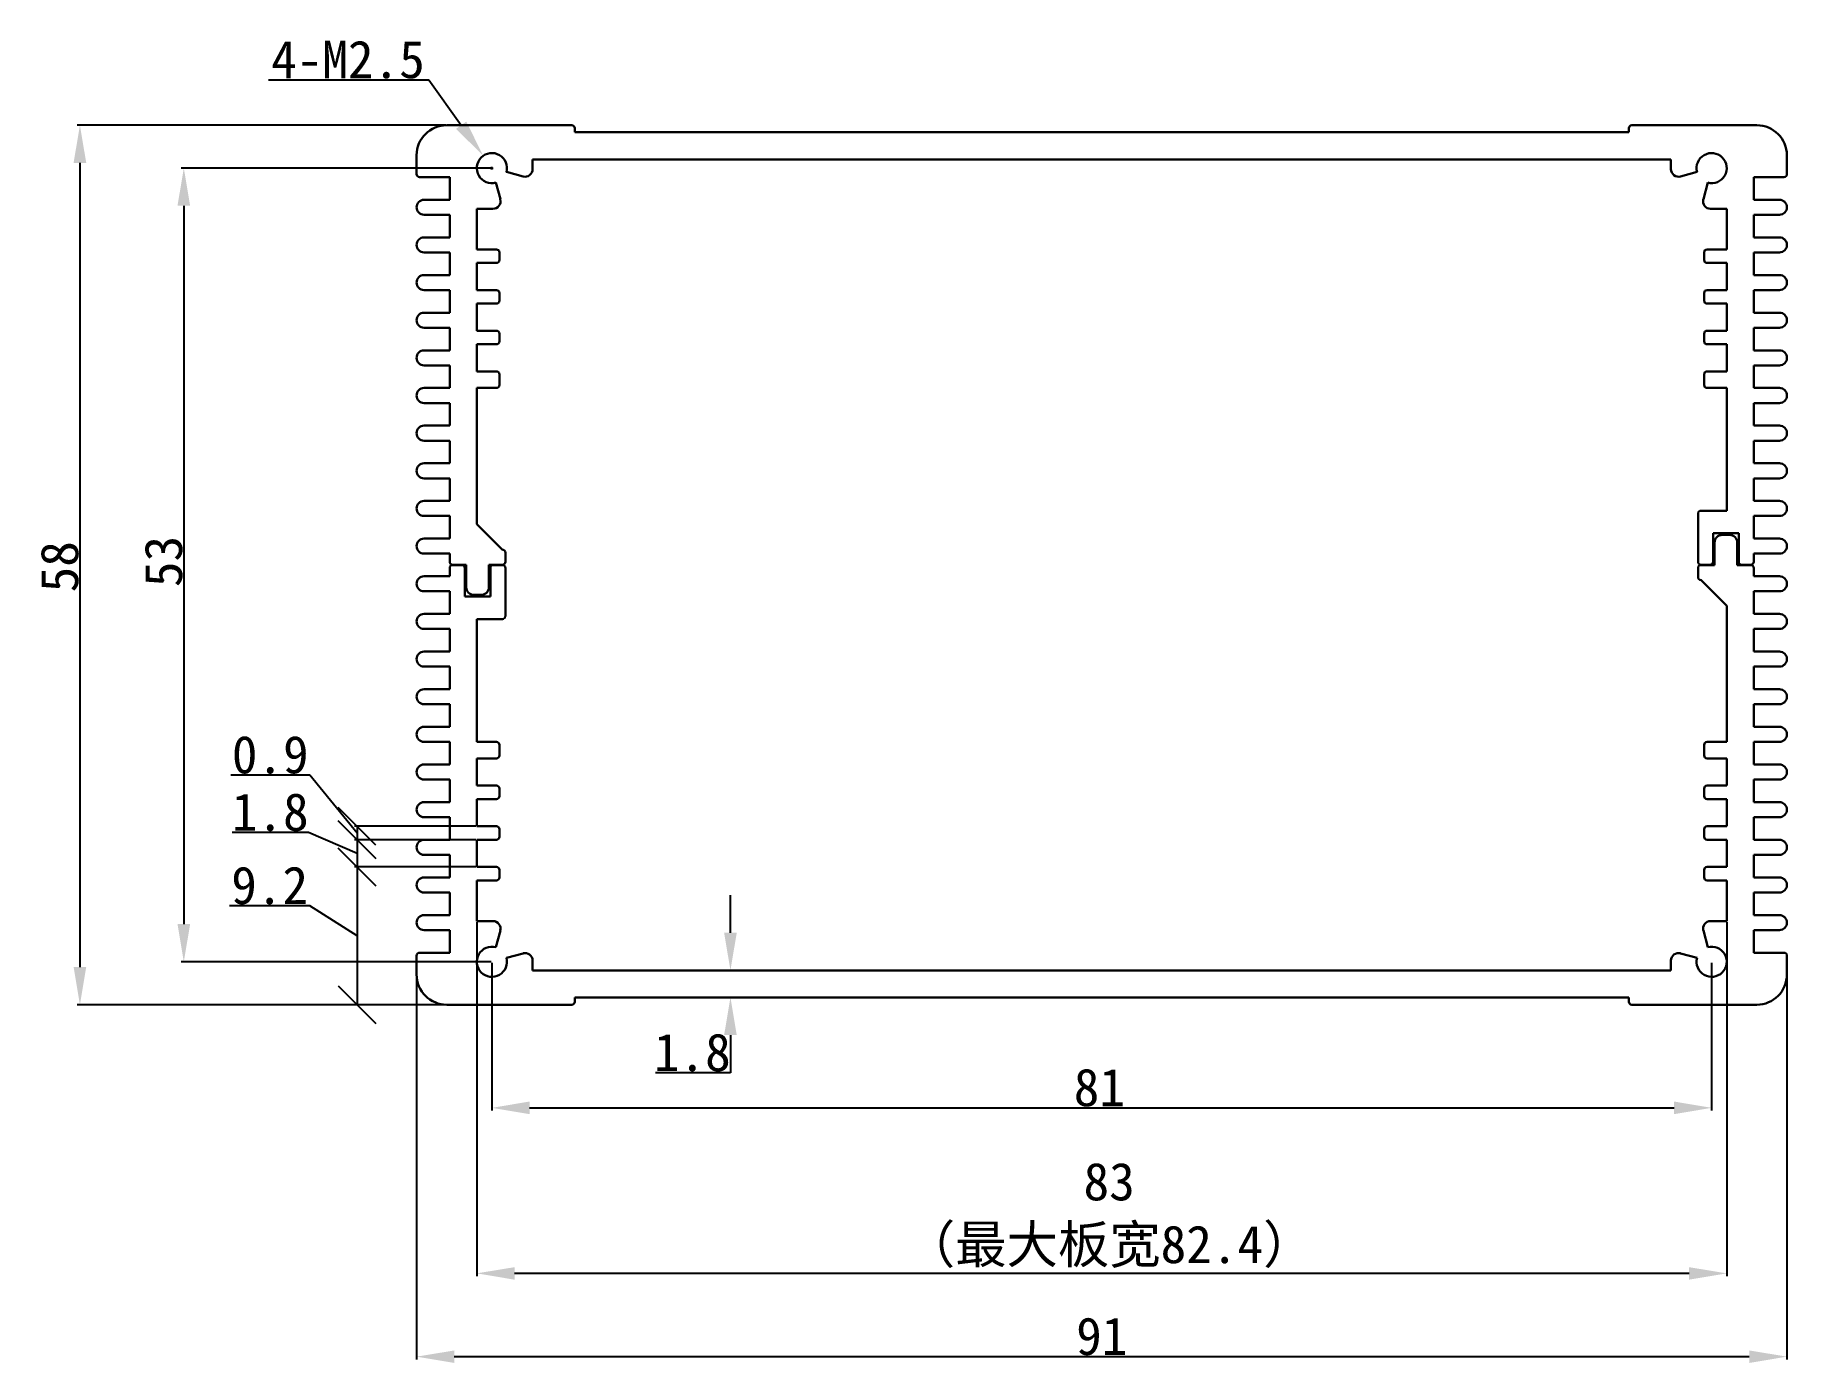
# Model space of a CAD drawing. Header units: inches. Extents: x 517 to 633, y 516 to 605.
import ezdxf

# ---------------------------------------------------------------- set-up
doc = ezdxf.new("R2010")
doc.units = ezdxf.units.IN
doc.header["$MEASUREMENT"] = 0
doc.layers.get('0').update_dxf_attribs({"color": 1})
doc.layers.get('Defpoints').update_dxf_attribs({"color": 3})
doc.layers.add('壳体层', color=7, linetype='Continuous', lineweight=30)
doc.layers.add('标注层', color=7, linetype='Continuous')
doc.layers.add('槽宽标注', color=30, linetype='Continuous')
doc.styles.get("Standard").update_dxf_attribs({"font": 'simhei.ttf'})
doc.dimstyles.get("Standard").update_dxf_attribs({"dimtxt": 2.5, "dimasz": 2.5, "dimexe": 0.18, "dimexo": 0.0625, "dimgap": 0.09, "dimtad": 1, "dimtoh": 1, "dimdec": 1, "dimzin": 0, "dimdsep": 46, "dimtxsty": 'Standard', "dimcen": 0.09, "dimadec": 0, "dimazin": 0, "dimtfac": 1, "dimtdec": 1, "dimtofl": 0, "dimtmove": 0, "dimatfit": 3, "dimfxl": 1, "dimtolj": 1, "dimtzin": 0, "dimarcsym": 0})

# ---------------------------------------------------------------- blocks, each defined once
blk = doc.blocks.new('*D152')
at = {"layer": 'Defpoints', "color": 0, "transparency": 16777216}
for p in [(544.13, 598.62), (519.77, 540.22), (544.13, 540.22)]:
    blk.add_point(p, dxfattribs=at)
at = {"layer": '标注层', "color": 0, "lineweight": -2, "transparency": 16777216}
for p, q in [((544.07, 598.62), (519.59, 598.62)), ((519.77, 596.12), (519.77, 542.72)), ((544.07, 540.22), (519.59, 540.22))]:
    blk.add_line(p, q, dxfattribs=at)
at = {"layer": '标注层', "color": 0, "transparency": 16777216}
for points in [[(519.35, 596.12), (520.19, 596.12), (519.77, 598.62)], [(519.35, 542.72), (520.19, 542.72), (519.77, 540.22)]]:
    blk.add_solid(points, dxfattribs=at)
at = {"layer": '标注层', "color": 0, "transparency": 16777216, "insert": (518.43, 569.3), "char_height": 2.5, "attachment_point": 5, "rotation": 90}
blk.add_mtext('\\A1;58', dxfattribs=at)
blk = doc.blocks.new('*D153')
at = {"layer": 'Defpoints', "color": 0, "transparency": 16777216}
for p in [(547.13, 595.77), (526.67, 543.07), (547.13, 543.07)]:
    blk.add_point(p, dxfattribs=at)
at = {"layer": '标注层', "color": 0, "lineweight": -2, "transparency": 16777216}
for p, q in [((547.07, 595.77), (526.49, 595.77)), ((526.67, 593.27), (526.67, 545.57)), ((547.07, 543.07), (526.49, 543.07))]:
    blk.add_line(p, q, dxfattribs=at)
at = {"layer": '标注层', "color": 0, "transparency": 16777216}
for points in [[(526.25, 593.27), (527.09, 593.27), (526.67, 595.77)], [(526.25, 545.57), (527.09, 545.57), (526.67, 543.07)]]:
    blk.add_solid(points, dxfattribs=at)
at = {"layer": '标注层', "color": 0, "transparency": 16777216, "insert": (525.33, 569.65), "char_height": 2.5, "attachment_point": 5, "rotation": 90}
blk.add_mtext('\\A1;53', dxfattribs=at)
blk = doc.blocks.new('_Oblique')
at = {"color": 0, "linetype": 'ByBlock', "lineweight": -2}
blk.add_line((-0.5, -0.5), (0.5, 0.5), dxfattribs=at)
blk = doc.blocks.new('*D155')
at = {"layer": 'Defpoints', "color": 0, "transparency": 16777216}
for p in [(546.13, 549.37), (538.18, 540.22), (544.13, 540.22)]:
    blk.add_point(p, dxfattribs=at)
at = {"layer": '标注层', "color": 0, "lineweight": -2, "transparency": 16777216}
for p, q in [((546.07, 549.37), (538, 549.37)), ((538.18, 549.37), (538.18, 540.22)), ((535.03, 546.79), (529.71, 546.79)), ((538.18, 544.8), (535.03, 546.79)), ((544.07, 540.22), (538, 540.22))]:
    blk.add_line(p, q, dxfattribs=at)
at = {"layer": '标注层', "color": 0, "lineweight": -2, "transparency": 16777216, "xscale": 2.5, "yscale": 2.5, "zscale": 2.5}
for p, rotation in [((538.18, 549.37), 90), ((538.18, 540.22), 270)]:
    blk.add_blockref('_Oblique', p, dxfattribs=dict(at, rotation=rotation))
at = {"layer": '标注层', "color": 0, "transparency": 16777216, "insert": (532.37, 548.13), "char_height": 2.5, "attachment_point": 5}
blk.add_mtext('\\A1;9.2', dxfattribs=at)
blk = doc.blocks.new('*D156')
at = {"layer": 'Defpoints', "color": 0, "transparency": 16777216}
for p in [(546.13, 551.17), (538.18, 549.37), (546.13, 549.37)]:
    blk.add_point(p, dxfattribs=at)
at = {"layer": '标注层', "color": 0, "lineweight": -2, "transparency": 16777216}
for p, q in [((534.94, 551.66), (529.88, 551.66)), ((538.18, 550.27), (534.94, 551.66)), ((546.07, 551.17), (538, 551.17)), ((538.18, 551.17), (538.18, 549.37)), ((546.07, 549.37), (538, 549.37))]:
    blk.add_line(p, q, dxfattribs=at)
at = {"layer": '标注层', "color": 0, "lineweight": -2, "transparency": 16777216, "xscale": 2.5, "yscale": 2.5, "zscale": 2.5}
for p, rotation in [((538.18, 551.17), 90), ((538.18, 549.37), 270)]:
    blk.add_blockref('_Oblique', p, dxfattribs=dict(at, rotation=rotation))
at = {"layer": '标注层', "color": 0, "transparency": 16777216, "insert": (532.41, 553), "char_height": 2.5, "attachment_point": 5}
blk.add_mtext('\\A1;1.8', dxfattribs=at)
blk = doc.blocks.new('*D157')
at = {"layer": 'Defpoints', "color": 0, "transparency": 16777216}
for p in [(546.13, 552.07), (538.18, 551.17), (546.13, 551.17)]:
    blk.add_point(p, dxfattribs=at)
at = {"layer": '标注层', "color": 0, "lineweight": -2, "transparency": 16777216}
for p, q in [((535.04, 555.46), (529.79, 555.46)), ((538.18, 551.62), (535.04, 555.46)), ((546.07, 552.07), (538, 552.07)), ((538.18, 552.07), (538.18, 551.17)), ((546.07, 551.17), (538, 551.17))]:
    blk.add_line(p, q, dxfattribs=at)
at = {"layer": '标注层', "color": 0, "lineweight": -2, "transparency": 16777216, "xscale": 2.5, "yscale": 2.5, "zscale": 2.5}
for p, rotation in [((538.18, 552.07), 90), ((538.18, 551.17), 270)]:
    blk.add_blockref('_Oblique', p, dxfattribs=dict(at, rotation=rotation))
at = {"layer": '标注层', "color": 0, "transparency": 16777216, "insert": (532.41, 556.81), "char_height": 2.5, "attachment_point": 5}
blk.add_mtext('\\A1;0.9', dxfattribs=at)
blk = doc.blocks.new('*D161')
at = {"layer": 'Defpoints', "color": 0, "transparency": 16777216}
for p in [(542.13, 542.22), (633.13, 542.22), (633.13, 516.85)]:
    blk.add_point(p, dxfattribs=at)
at = {"layer": '标注层', "color": 0, "lineweight": -2, "transparency": 16777216}
for p, q in [((542.13, 542.16), (542.13, 516.67)), ((633.13, 542.16), (633.13, 516.67)), ((544.63, 516.85), (630.63, 516.85))]:
    blk.add_line(p, q, dxfattribs=at)
at = {"layer": '标注层', "color": 0, "transparency": 16777216}
for points in [[(544.63, 517.26), (544.63, 516.43), (542.13, 516.85)], [(630.63, 517.26), (630.63, 516.43), (633.13, 516.85)]]:
    blk.add_solid(points, dxfattribs=at)
at = {"layer": '标注层', "color": 0, "transparency": 16777216, "insert": (587.63, 518.19), "char_height": 2.5, "attachment_point": 5}
blk.add_mtext('\\A1;91', dxfattribs=at)
blk = doc.blocks.new('*D162')
at = {"layer": 'Defpoints', "color": 0, "transparency": 16777216}
for p in [(547.13, 543.07), (628.13, 543.07), (628.13, 533.37)]:
    blk.add_point(p, dxfattribs=at)
at = {"layer": '标注层', "color": 0, "lineweight": -2, "transparency": 16777216}
for p, q in [((547.13, 543.01), (547.13, 533.19)), ((628.13, 543.01), (628.13, 533.19)), ((549.63, 533.37), (625.63, 533.37))]:
    blk.add_line(p, q, dxfattribs=at)
at = {"layer": '标注层', "color": 0, "transparency": 16777216}
for points in [[(549.63, 533.79), (549.63, 532.95), (547.13, 533.37)], [(625.63, 533.79), (625.63, 532.95), (628.13, 533.37)]]:
    blk.add_solid(points, dxfattribs=at)
at = {"layer": '标注层', "color": 0, "transparency": 16777216, "insert": (587.47, 534.71), "char_height": 2.5, "attachment_point": 5}
blk.add_mtext('\\A1;81', dxfattribs=at)
blk = doc.blocks.new('*D163')
at = {"layer": 'Defpoints', "color": 0, "transparency": 16777216}
for p in [(546.13, 545.77), (629.13, 545.77), (546.13, 522.38)]:
    blk.add_point(p, dxfattribs=at)
at = {"layer": '槽宽标注', "color": 0, "lineweight": -2, "transparency": 16777216}
for p, q in [((546.13, 545.71), (546.13, 522.2)), ((629.13, 545.71), (629.13, 522.2)), ((626.63, 522.38), (548.63, 522.38))]:
    blk.add_line(p, q, dxfattribs=at)
at = {"layer": '槽宽标注', "color": 0, "transparency": 16777216}
for points in [[(548.63, 522.79), (548.63, 521.96), (546.13, 522.38)], [(626.63, 522.79), (626.63, 521.96), (629.13, 522.38)]]:
    blk.add_solid(points, dxfattribs=at)
at = {"layer": '槽宽标注', "color": 0, "transparency": 16777216, "insert": (588.12, 526.23), "char_height": 2.5, "attachment_point": 5}
blk.add_mtext('\\A1;83\\P（最大板宽82.4）', dxfattribs=at)
blk = doc.blocks.new('*D164')
at = {"layer": 'Defpoints', "color": 0, "transparency": 16777216}
for p in [(562.97, 542.5), (562.97, 540.7), (562.97, 540.7)]:
    blk.add_point(p, dxfattribs=at)
at = {"layer": '标注层', "color": 0, "lineweight": -2, "transparency": 16777216}
for p, q in [((562.97, 545), (562.97, 547.5)), ((562.91, 542.5), (562.79, 542.5)), ((562.91, 540.7), (562.79, 540.7)), ((562.97, 538.2), (562.97, 535.7)), ((562.97, 535.7), (557.99, 535.7))]:
    blk.add_line(p, q, dxfattribs=at)
at = {"layer": '标注层', "color": 0, "transparency": 16777216}
for points in [[(562.55, 545), (563.39, 545), (562.97, 542.5)], [(562.55, 538.2), (563.39, 538.2), (562.97, 540.7)]]:
    blk.add_solid(points, dxfattribs=at)
at = {"layer": '标注层', "color": 0, "transparency": 16777216, "insert": (560.44, 537.04), "char_height": 2.5, "attachment_point": 5}
blk.add_mtext('\\A1;1.8', dxfattribs=at)
blk = doc.blocks.new('*D165')
at = {"layer": 'Defpoints', "color": 0, "transparency": 16777216}
for p in [(546.55, 596.59), (547.13, 595.77)]:
    blk.add_point(p, dxfattribs=at)
at = {"layer": '标注层', "color": 0, "lineweight": -2, "transparency": 16777216}
for p, q in [((532.3, 601.63), (542.93, 601.63)), ((542.93, 601.63), (545.09, 598.62)), ((547.04, 595.77), (547.22, 595.77)), ((547.13, 595.68), (547.13, 595.86))]:
    blk.add_line(p, q, dxfattribs=at)
at = {"layer": '标注层', "color": 0, "transparency": 16777216}
blk.add_solid([(545.43, 598.86), (544.75, 598.38), (546.55, 596.59)], dxfattribs=at)
at = {"layer": '标注层', "color": 0, "transparency": 16777216, "insert": (537.57, 602.97), "char_height": 2.5, "attachment_point": 5}
blk.add_mtext('\\A1;4-M2.5', dxfattribs=at)

msp = doc.modelspace()

# ---------------------------------------------------------------- linework, layer by layer
at = {"color": 7, "linetype": 'Continuous', "lineweight": 25}
msp.add_arc((547.83, 566.02), 0.2, 270, 0, dxfattribs=at)
at = {"layer": '壳体层', "color": 7, "linetype": 'Continuous'}
for p, q in [((552.43, 598.62), (544.13, 598.62)), ((552.63, 598.15), (552.63, 598.42)), ((622.63, 598.15), (552.63, 598.15)), ((622.63, 598.42), (622.63, 598.15)), ((631.13, 598.62), (622.83, 598.62)), ((542.13, 595.37), (542.13, 596.62)), ((549.83, 596.35), (625.43, 596.35)), ((549.83, 595.7), (549.83, 596.35)), ((625.43, 595.7), (625.43, 596.35)), ((633.13, 596.62), (633.13, 595.37)), ((544.33, 595.17), (542.33, 595.17)), ((544.33, 595.17), (544.33, 593.67)), ((547.69, 593.7), (547.39, 594.81)), ((548.1, 595.52), (549.2, 595.22)), ((626.06, 595.22), (627.17, 595.52)), ((627.87, 594.81), (627.58, 593.7)), ((630.93, 595.17), (632.93, 595.17)), ((630.93, 593.67), (630.93, 595.17)), ((544.33, 593.67), (542.63, 593.67)), ((630.93, 593.67), (632.63, 593.67)), ((544.33, 592.67), (542.63, 592.67)), ((544.33, 592.67), (544.33, 591.17)), ((546.13, 593.07), (547.2, 593.07)), ((546.13, 590.37), (546.13, 593.07)), ((629.13, 593.07), (628.06, 593.07)), ((629.13, 590.37), (629.13, 593.07)), ((630.93, 592.67), (632.63, 592.67)), ((630.93, 591.17), (630.93, 592.67)), ((544.33, 591.17), (542.63, 591.17)), ((630.93, 591.17), (632.63, 591.17)), ((544.33, 590.17), (542.63, 590.17)), ((544.33, 590.17), (544.33, 588.67)), ((546.13, 590.37), (547.43, 590.37)), ((547.63, 590.17), (547.63, 589.67)), ((627.63, 590.17), (627.63, 589.67)), ((629.13, 590.37), (627.83, 590.37)), ((630.93, 590.17), (632.63, 590.17)), ((630.93, 588.67), (630.93, 590.17)), ((547.43, 589.47), (546.13, 589.47)), ((546.13, 587.67), (546.13, 589.47)), ((627.83, 589.47), (629.13, 589.47)), ((629.13, 587.67), (629.13, 589.47)), ((544.33, 588.67), (542.63, 588.67)), ((544.33, 587.67), (542.63, 587.67)), ((544.33, 587.67), (544.33, 586.17)), ((547.43, 587.67), (546.13, 587.67)), ((627.83, 587.67), (629.13, 587.67)), ((630.93, 588.67), (632.63, 588.67)), ((630.93, 587.67), (632.63, 587.67)), ((630.93, 586.17), (630.93, 587.67)), ((547.43, 586.77), (546.13, 586.77)), ((546.13, 584.97), (546.13, 586.77)), ((547.63, 587.47), (547.63, 586.97)), ((627.63, 587.47), (627.63, 586.97)), ((627.83, 586.77), (629.13, 586.77)), ((629.13, 584.97), (629.13, 586.77)), ((544.33, 586.17), (542.63, 586.17)), ((630.93, 586.17), (632.63, 586.17)), ((544.33, 585.17), (542.63, 585.17)), ((544.33, 585.17), (544.33, 583.67)), ((547.43, 584.97), (546.13, 584.97)), ((546.13, 584.07), (547.43, 584.07)), ((546.13, 582.27), (546.13, 584.07)), ((547.63, 584.27), (547.63, 584.77)), ((627.63, 584.27), (627.63, 584.77)), ((627.83, 584.97), (629.13, 584.97)), ((629.13, 584.07), (627.83, 584.07)), ((629.13, 582.27), (629.13, 584.07)), ((630.93, 585.17), (632.63, 585.17)), ((630.93, 583.67), (630.93, 585.17)), ((544.33, 583.67), (542.63, 583.67)), ((630.93, 583.67), (632.63, 583.67)), ((544.33, 582.67), (542.63, 582.67)), ((544.33, 582.67), (544.33, 581.17)), ((546.13, 582.27), (547.43, 582.27)), ((547.63, 581.37), (547.63, 582.07)), ((627.63, 581.37), (627.63, 582.07)), ((629.13, 582.27), (627.83, 582.27)), ((630.93, 582.67), (632.63, 582.67)), ((630.93, 581.17), (630.93, 582.67)), ((544.33, 581.17), (542.63, 581.17)), ((547.43, 581.17), (546.13, 581.17)), ((546.13, 572.13), (546.13, 581.17)), ((627.83, 581.17), (629.13, 581.17)), ((629.13, 573.02), (629.13, 581.17)), ((630.93, 581.17), (632.63, 581.17)), ((544.33, 580.17), (542.63, 580.17)), ((544.33, 580.17), (544.33, 578.67)), ((630.93, 580.17), (632.63, 580.17)), ((630.93, 578.67), (630.93, 580.17)), ((544.33, 578.67), (542.63, 578.67)), ((630.93, 578.67), (632.63, 578.67)), ((544.33, 577.67), (542.63, 577.67)), ((544.33, 577.67), (544.33, 576.17)), ((630.93, 577.67), (632.63, 577.67)), ((630.93, 576.17), (630.93, 577.67)), ((544.33, 576.17), (542.63, 576.17)), ((630.93, 576.17), (632.63, 576.17)), ((544.33, 575.17), (542.63, 575.17)), ((544.33, 575.17), (544.33, 573.67)), ((630.93, 575.17), (632.63, 575.17)), ((630.93, 573.67), (630.93, 575.17)), ((544.33, 573.67), (542.63, 573.67)), ((630.93, 573.67), (632.63, 573.67)), ((544.33, 572.67), (542.63, 572.67)), ((544.33, 572.67), (544.33, 571.17)), ((627.23, 569.63), (627.23, 572.82)), ((627.43, 573.02), (629.13, 573.02)), ((630.93, 572.67), (632.63, 572.67)), ((630.93, 571.17), (630.93, 572.67)), ((547.83, 570.43), (546.13, 572.13)), ((629.93, 571.52), (628.23, 571.52)), ((628.23, 571.52), (628.23, 569.63)), ((629.33, 571.41), (628.83, 571.41)), ((629.93, 569.63), (629.93, 571.52)), ((544.33, 571.17), (542.63, 571.17)), ((544.33, 570.17), (542.63, 570.17)), ((544.33, 569.63), (544.33, 570.17)), ((548.03, 569.63), (548.03, 570.23)), ((628.33, 570.91), (628.33, 569.41)), ((629.83, 569.41), (629.83, 570.91)), ((630.93, 571.17), (632.63, 571.17)), ((630.93, 570.17), (632.63, 570.17)), ((630.93, 570.17), (630.93, 569.63)), ((544.33, 568.67), (544.33, 569.21)), ((544.53, 569.43), (545.43, 569.43)), ((544.53, 569.41), (545.13, 569.41)), ((545.33, 569.21), (545.33, 567.32)), ((545.43, 569.43), (545.43, 567.93)), ((546.93, 569.43), (547.83, 569.43)), ((546.93, 567.93), (546.93, 569.43)), ((547.03, 567.32), (547.03, 569.21)), ((547.23, 569.41), (547.83, 569.41)), ((548.03, 569.21), (548.03, 566.02)), ((627.23, 569.21), (627.23, 568.61)), ((628.03, 569.43), (627.43, 569.43)), ((628.33, 569.41), (627.43, 569.41)), ((630.73, 569.41), (629.83, 569.41)), ((630.73, 569.43), (630.13, 569.43)), ((630.93, 569.21), (630.93, 568.67)), ((544.33, 568.67), (542.63, 568.67)), ((627.43, 568.41), (629.13, 566.71)), ((630.93, 568.67), (632.63, 568.67)), ((544.33, 567.67), (542.63, 567.67)), ((544.33, 567.67), (544.33, 566.17)), ((545.33, 567.32), (547.03, 567.32)), ((545.93, 567.43), (546.43, 567.43)), ((629.13, 566.71), (629.13, 557.67)), ((630.93, 567.67), (632.63, 567.67)), ((630.93, 566.17), (630.93, 567.67)), ((544.33, 566.17), (542.63, 566.17)), ((547.83, 565.82), (546.13, 565.82)), ((546.13, 565.82), (546.13, 557.67)), ((630.93, 566.17), (632.63, 566.17)), ((544.33, 565.17), (542.63, 565.17)), ((544.33, 565.17), (544.33, 563.67)), ((630.93, 565.17), (632.63, 565.17)), ((630.93, 563.67), (630.93, 565.17)), ((544.33, 563.67), (542.63, 563.67)), ((630.93, 563.67), (632.63, 563.67)), ((544.33, 562.67), (542.63, 562.67)), ((544.33, 562.67), (544.33, 561.17)), ((630.93, 562.67), (632.63, 562.67)), ((630.93, 561.17), (630.93, 562.67)), ((544.33, 561.17), (542.63, 561.17)), ((630.93, 561.17), (632.63, 561.17)), ((544.33, 560.17), (542.63, 560.17)), ((544.33, 560.17), (544.33, 558.67)), ((630.93, 558.67), (630.93, 560.17)), ((630.93, 560.17), (632.63, 560.17)), ((544.33, 558.67), (542.63, 558.67)), ((630.93, 558.67), (632.63, 558.67)), ((544.33, 557.67), (542.63, 557.67)), ((544.33, 557.67), (544.33, 556.17)), ((547.43, 557.67), (546.13, 557.67)), ((547.63, 557.47), (547.63, 556.77)), ((627.63, 557.47), (627.63, 556.77)), ((627.83, 557.67), (629.13, 557.67)), ((630.93, 557.67), (632.63, 557.67)), ((630.93, 556.17), (630.93, 557.67)), ((544.33, 556.17), (542.63, 556.17)), ((546.13, 556.57), (547.43, 556.57)), ((546.13, 556.57), (546.13, 554.77)), ((629.13, 556.57), (627.83, 556.57)), ((629.13, 556.57), (629.13, 554.77)), ((630.93, 556.17), (632.63, 556.17)), ((544.33, 555.17), (542.63, 555.17)), ((544.33, 555.17), (544.33, 553.67)), ((630.93, 555.17), (632.63, 555.17)), ((630.93, 553.67), (630.93, 555.17)), ((546.13, 554.77), (547.43, 554.77)), ((547.43, 553.87), (546.13, 553.87)), ((546.13, 553.87), (546.13, 552.07)), ((547.63, 554.57), (547.63, 554.07)), ((627.63, 554.57), (627.63, 554.07)), ((629.13, 554.77), (627.83, 554.77)), ((627.83, 553.87), (629.13, 553.87)), ((629.13, 553.87), (629.13, 552.07)), ((544.33, 553.67), (542.63, 553.67)), ((544.33, 552.67), (542.63, 552.67)), ((544.33, 552.67), (544.33, 551.17)), ((630.93, 553.67), (632.63, 553.67)), ((630.93, 551.17), (630.93, 552.67)), ((630.93, 552.67), (632.63, 552.67)), ((547.43, 552.07), (546.13, 552.07)), ((547.63, 551.37), (547.63, 551.87)), ((627.63, 551.37), (627.63, 551.87)), ((627.83, 552.07), (629.13, 552.07)), ((544.33, 551.17), (542.63, 551.17)), ((547.43, 551.17), (546.13, 551.17)), ((546.13, 551.17), (546.13, 549.37)), ((627.83, 551.17), (629.13, 551.17)), ((629.13, 551.17), (629.13, 549.37)), ((630.93, 551.17), (632.63, 551.17)), ((544.33, 550.17), (542.63, 550.17)), ((544.33, 550.17), (544.33, 548.67)), ((547.43, 549.37), (546.13, 549.37)), ((547.63, 548.67), (547.63, 549.17)), ((627.63, 548.67), (627.63, 549.17)), ((627.83, 549.37), (629.13, 549.37)), ((630.93, 550.17), (632.63, 550.17)), ((630.93, 548.67), (630.93, 550.17)), ((544.33, 548.67), (542.63, 548.67)), ((546.13, 548.47), (547.43, 548.47)), ((546.13, 548.47), (546.13, 545.77)), ((629.13, 548.47), (627.83, 548.47)), ((629.13, 548.47), (629.13, 545.77)), ((630.93, 548.67), (632.63, 548.67)), ((544.33, 547.67), (542.63, 547.67)), ((544.33, 547.67), (544.33, 546.17)), ((630.93, 547.67), (632.63, 547.67)), ((630.93, 546.17), (630.93, 547.67)), ((544.33, 546.17), (542.63, 546.17)), ((546.13, 545.77), (547.2, 545.77)), ((629.13, 545.77), (628.06, 545.77)), ((630.93, 546.17), (632.63, 546.17)), ((544.33, 545.17), (542.63, 545.17)), ((544.33, 545.17), (544.33, 543.67)), ((547.39, 544.04), (547.69, 545.14)), ((627.58, 545.14), (627.87, 544.04)), ((630.93, 545.17), (632.63, 545.17)), ((630.93, 543.67), (630.93, 545.17)), ((542.13, 542.22), (542.13, 543.47)), ((544.33, 543.67), (542.33, 543.67)), ((549.2, 543.63), (548.1, 543.33)), ((627.17, 543.33), (626.06, 543.63)), ((630.93, 543.67), (632.93, 543.67)), ((633.13, 543.47), (633.13, 542.22)), ((549.83, 543.15), (549.83, 542.5)), ((625.43, 542.5), (549.83, 542.5)), ((625.43, 543.15), (625.43, 542.5)), ((544.13, 540.22), (552.43, 540.22)), ((552.63, 540.7), (622.63, 540.7)), ((552.63, 540.42), (552.63, 540.7)), ((622.63, 540.7), (622.63, 540.42)), ((622.83, 540.22), (631.13, 540.22))]:
    msp.add_line(p, q, dxfattribs=at)
for centre, radius, start, end in [((544.13, 596.62), 2, 90, 180), ((552.43, 598.42), 0.2, 0, 90), ((622.83, 598.42), 0.2, 90, 180), ((631.13, 596.62), 2, 0, 90), ((547.13, 595.77), 1, 345, 285), ((549.33, 595.7), 0.5, 255, 0), ((625.93, 595.7), 0.5, 180, 285), ((628.13, 595.77), 1, 255, 195), ((542.33, 595.37), 0.2, 180, 270), ((632.93, 595.37), 0.2, 270, 0), ((542.63, 593.17), 0.5, 90, 270), ((547.2, 593.57), 0.5, 270, 15), ((628.06, 593.57), 0.5, 165, 270), ((632.63, 593.17), 0.5, 270, 90), ((542.63, 590.67), 0.5, 90, 270), ((632.63, 590.67), 0.5, 270, 90), ((547.43, 590.17), 0.2, 0, 90), ((627.83, 590.17), 0.2, 90, 180), ((547.43, 589.67), 0.2, 270, 0), ((627.83, 589.67), 0.2, 180, 270), ((542.63, 588.17), 0.5, 90, 270), ((547.43, 587.47), 0.2, 0, 90), ((627.83, 587.47), 0.2, 90, 180), ((632.63, 588.17), 0.5, 270, 90), ((547.43, 586.97), 0.2, 270, 0), ((627.83, 586.97), 0.2, 180, 270), ((542.63, 585.67), 0.5, 90, 270), ((632.63, 585.67), 0.5, 270, 90), ((547.43, 584.77), 0.2, 0, 90), ((547.43, 584.27), 0.2, 270, 0), ((627.83, 584.77), 0.2, 90, 180), ((627.83, 584.27), 0.2, 180, 270), ((542.63, 583.17), 0.5, 90, 270), ((632.63, 583.17), 0.5, 270, 90), ((547.43, 582.07), 0.2, 0, 90), ((627.83, 582.07), 0.2, 90, 180), ((542.63, 580.67), 0.5, 90, 270), ((547.43, 581.37), 0.2, 270, 0), ((627.83, 581.37), 0.2, 180, 270), ((632.63, 580.67), 0.5, 270, 90), ((542.63, 578.17), 0.5, 90, 270), ((632.63, 578.17), 0.5, 270, 90), ((542.63, 575.67), 0.5, 90, 270), ((632.63, 575.67), 0.5, 270, 90), ((542.63, 573.17), 0.5, 90, 270), ((632.63, 573.17), 0.5, 270, 90), ((627.43, 572.82), 0.2, 90, 180), ((628.83, 570.91), 0.5, 90, 180), ((629.33, 570.91), 0.5, 0, 90), ((542.63, 570.67), 0.5, 90, 270), ((547.83, 570.23), 0.2, 0, 90), ((632.63, 570.67), 0.5, 270, 90), ((544.53, 569.63), 0.2, 180, 270), ((544.53, 569.21), 0.2, 90, 180), ((545.13, 569.21), 0.2, 0, 90), ((547.23, 569.21), 0.2, 90, 180), ((547.83, 569.63), 0.2, 270, 0), ((547.83, 569.21), 0.2, 0, 90), ((627.43, 569.63), 0.2, 180, 270), ((627.43, 569.21), 0.2, 90, 180), ((628.03, 569.63), 0.2, 270, 0), ((630.13, 569.63), 0.2, 180, 270), ((630.73, 569.63), 0.2, 270, 0), ((630.73, 569.21), 0.2, 0, 90), ((542.63, 568.17), 0.5, 90, 270), ((545.93, 567.93), 0.5, 180, 270), ((546.43, 567.93), 0.5, 270, 0), ((627.43, 568.61), 0.2, 180, 270), ((632.63, 568.17), 0.5, 270, 90), ((542.63, 565.67), 0.5, 90, 270), ((632.63, 565.67), 0.5, 270, 90), ((542.63, 563.17), 0.5, 90, 270), ((632.63, 563.17), 0.5, 270, 90), ((542.63, 560.67), 0.5, 90, 270), ((632.63, 560.67), 0.5, 270, 90), ((542.63, 558.17), 0.5, 90, 270), ((632.63, 558.17), 0.5, 270, 90), ((547.43, 557.47), 0.2, 0, 90), ((627.83, 557.47), 0.2, 90, 180), ((542.63, 555.67), 0.5, 90, 270), ((547.43, 556.77), 0.2, 270, 0), ((627.83, 556.77), 0.2, 180, 270), ((632.63, 555.67), 0.5, 270, 90), ((547.43, 554.57), 0.2, 0, 90), ((547.43, 554.07), 0.2, 270, 0), ((627.83, 554.57), 0.2, 90, 180), ((627.83, 554.07), 0.2, 180, 270), ((542.63, 553.17), 0.5, 90, 270), ((632.63, 553.17), 0.5, 270, 90), ((547.43, 551.87), 0.2, 0, 90), ((627.83, 551.87), 0.2, 90, 180), ((542.63, 550.67), 0.5, 90, 270), ((547.43, 551.37), 0.2, 270, 0), ((627.83, 551.37), 0.2, 180, 270), ((632.63, 550.67), 0.5, 270, 90), ((547.43, 549.17), 0.2, 0, 90), ((627.83, 549.17), 0.2, 90, 180), ((542.63, 548.17), 0.5, 90, 270), ((547.43, 548.67), 0.2, 270, 0), ((627.83, 548.67), 0.2, 180, 270), ((632.63, 548.17), 0.5, 270, 90), ((542.63, 545.67), 0.5, 90, 270), ((547.2, 545.27), 0.5, 345, 90), ((628.06, 545.27), 0.5, 90, 195), ((632.63, 545.67), 0.5, 270, 90), ((542.33, 543.47), 0.2, 90, 180), ((547.13, 543.07), 1, 75, 15), ((549.33, 543.15), 0.5, 0, 105), ((625.93, 543.15), 0.5, 75, 180), ((628.13, 543.07), 1, 165, 105), ((632.93, 543.47), 0.2, 0, 90), ((544.13, 542.22), 2, 180, 270), ((631.13, 542.22), 2, 270, 0), ((552.43, 540.42), 0.2, 270, 0), ((622.83, 540.42), 0.2, 180, 270)]:
    msp.add_arc(centre, radius, start, end, dxfattribs=at)

# ---------------------------------------------------------------- dimensions: what is measured, and where the dimension line sits
at = {"layer": '标注层'}
dim = msp.add_radius_dim(center=(547.13, 595.77), mpoint=(546.55, 596.59), text='4-M2.5', dimstyle='Standard', dxfattribs=at)
dim.commit()
dim.dimension.update_dxf_attribs({"geometry": '*D165', "text_midpoint": (537.57, 601.63), "dimtype": 164})
for base, p1, p2, angle, override, picture, middle in [((519.77, 540.22), (544.13, 598.62), (544.13, 540.22), 270, {"dimdec": 0}, '*D152', (519.77, 569.3)), ((526.67, 543.07), (547.13, 595.77), (547.13, 543.07), 90, {"dimdec": 0}, '*D153', (526.67, 569.65)), ((538.18, 551.17), (546.13, 552.07), (546.13, 551.17), 270, {"dimblk1": 'Oblique', "dimblk2": 'Oblique', "dimsah": 1, "dimtmove": 1}, '*D157', (534.95, 555.46)), ((538.18, 549.37), (546.13, 551.17), (546.13, 549.37), 90, {"dimblk1": 'Oblique', "dimblk2": 'Oblique', "dimsah": 1, "dimtmove": 1}, '*D156', (534.85, 551.66)), ((538.17715681, 540.22428038), (546.1314912, 549.37428038), (544.1314912, 540.22428038), 270, {"dimblk1": 'Oblique', "dimblk2": 'Oblique', "dimsah": 1, "dimtmove": 1}, '*D155', (534.9436642, 546.78604857))]:
    dim = msp.add_linear_dim(base=base, p1=p1, p2=p2, angle=angle, dimstyle='Standard', override=override, dxfattribs=at)
    dim.commit()
    dim.dimension.update_dxf_attribs({"geometry": picture, "text_midpoint": middle, "dimtype": 160})
dim = msp.add_linear_dim(base=(562.97, 540.7), p1=(562.97, 542.5), p2=(562.97, 540.7), angle=270, dimstyle='Standard', dxfattribs=at)
dim.commit()
dim.dimension.update_dxf_attribs({"geometry": '*D164', "text_midpoint": (560.44, 537.04)})
dim = msp.add_linear_dim(base=(633.13, 516.85), p1=(542.13, 542.22), p2=(633.13, 542.22), angle=180, dimstyle='Standard', override={"dimdec": 0}, dxfattribs=at)
dim.commit()
dim.dimension.update_dxf_attribs({"geometry": '*D161', "text_midpoint": (587.63, 518.19)})
dim = msp.add_linear_dim(base=(628.13, 533.37), p1=(547.13, 543.07), p2=(628.13, 543.07), dimstyle='Standard', override={"dimdec": 0}, dxfattribs=at)
dim.commit()
dim.dimension.update_dxf_attribs({"geometry": '*D162', "text_midpoint": (587.47, 533.37), "dimtype": 160})
at = {"layer": '槽宽标注'}
dim = msp.add_linear_dim(base=(546.13, 522.38), p1=(629.13, 545.77), p2=(546.13, 545.77), text='<>\\P（最大板宽82.4）', dimstyle='Standard', override={"dimdec": 0}, dxfattribs=at)
dim.commit()
dim.dimension.update_dxf_attribs({"geometry": '*D163', "text_midpoint": (588.12, 522.38), "dimtype": 160})

doc.saveas('drawing.dxf')
